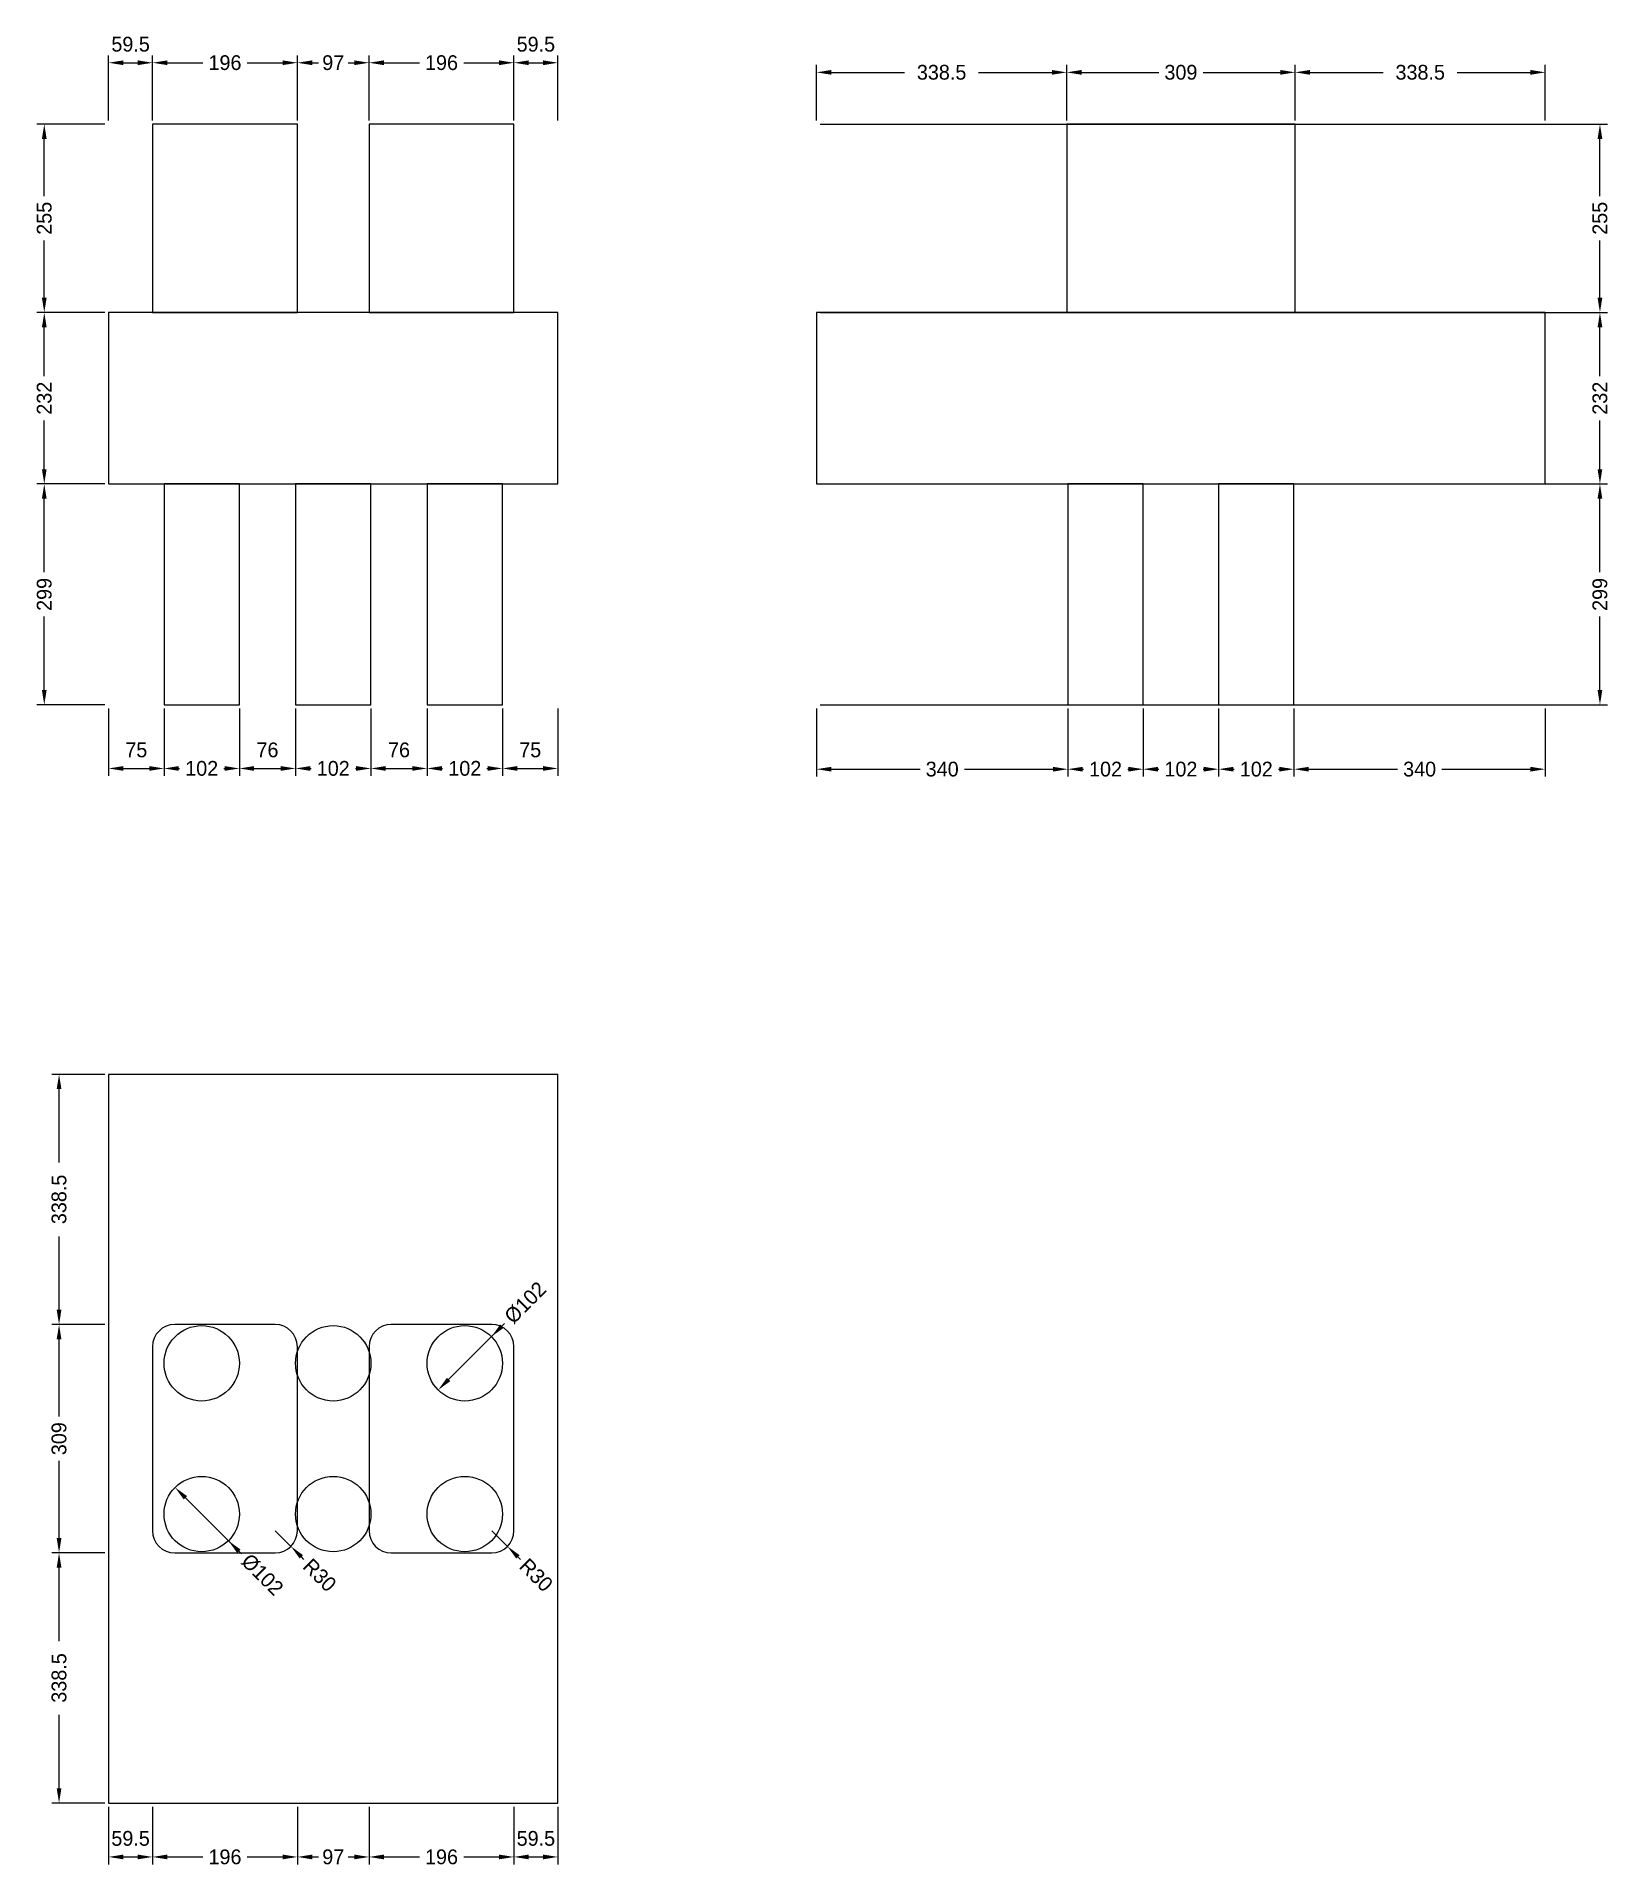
# Model space of a CAD drawing. Header units: metres. Extents: x -97 to 2028, y -83 to 2390.
import ezdxf

# ---------------------------------------------------------------- set-up
doc = ezdxf.new("R2010")
doc.units = ezdxf.units.M
for name, color, linetype in [('chengtai', 7, 'Continuous'), ('dunzhu', 7, 'Continuous'), ('zhuangji', 7, 'Continuous')]:
    doc.layers.add(name, color=color, linetype=linetype)

# ---------------------------------------------------------------- blocks, each defined once
blk = doc.blocks.new('_CLOSEDFILLED')
at = {"color": 0, "linetype": 'BYBLOCK'}
blk.add_solid([(-1, 0.16), (0, 0), (-1, -0.16)], dxfattribs=at)

msp = doc.modelspace()

# ---------------------------------------------------------------- linework, layer by layer
at = {"color": 7}
for p, q in [((0, 2277), (0, 2365)), ((20, 2355), (39.5, 2355)), ((59.5, 2277), (59.5, 2365)), ((59.5, 2277), (59.5, 2365)), ((79.5, 2355), (127.5, 2355)), ((187.5, 2355), (235.5, 2355)), ((255.5, 2277), (255.5, 2365)), ((255.5, 2277), (255.5, 2365)), ((275.5, 2355), (284, 2355)), ((324, 2355), (332.5, 2355)), ((352.5, 2277), (352.5, 2365)), ((352.5, 2277), (352.5, 2365)), ((372.5, 2355), (420.5, 2355)), ((480.5, 2355), (528.5, 2355)), ((548.5, 2277), (548.5, 2365)), ((548.5, 2277), (548.5, 2365)), ((568.5, 2355), (588, 2355)), ((608, 2277), (608, 2365)), ((958, 2277), (958, 2352)), ((1296.5, 2277), (1296.5, 2352)), ((1296.5, 2277), (1296.5, 2352)), ((1605.5, 2277), (1605.5, 2352)), ((1605.5, 2277), (1605.5, 2352)), ((1944, 2277), (1944, 2352)), ((978, 2342), (1077.2, 2342)), ((1177.2, 2342), (1276.5, 2342)), ((1316.5, 2342), (1421, 2342)), ((1481, 2342), (1585.5, 2342)), ((1625.5, 2342), (1724.8, 2342)), ((1824.8, 2342), (1924, 2342)), ((-5, 2272), (-97, 2272)), ((-87, 2174.5), (-87, 2252)), ((963, 2272), (2028, 2272)), ((2018, 2174.5), (2018, 2252)), ((-87, 2037), (-87, 2114.5)), ((2018, 2037), (2018, 2114.5)), ((-5, 2017), (-97, 2017)), ((-5, 2017), (-97, 2017)), ((963, 2017), (2028, 2017)), ((963, 2017), (2028, 2017)), ((-87, 1931), (-87, 1997)), ((2018, 1931), (2018, 1997)), ((-87, 1805), (-87, 1871)), ((2018, 1805), (2018, 1871)), ((-5, 1785), (-97, 1785)), ((-5, 1785), (-97, 1785)), ((963, 1785), (2028, 1785)), ((963, 1785), (2028, 1785)), ((-87, 1665.5), (-87, 1765)), ((2018, 1665.5), (2018, 1765)), ((-87, 1506), (-87, 1605.5)), ((2018, 1506), (2018, 1605.5)), ((-5, 1486), (-97, 1486)), ((963, 1486), (2028, 1486)), ((0, 1481), (0, 1390)), ((75, 1481), (75, 1390)), ((75, 1481), (75, 1390)), ((177, 1481), (177, 1390)), ((177, 1481), (177, 1390)), ((253, 1481), (253, 1390)), ((253, 1481), (253, 1390)), ((355, 1481), (355, 1390)), ((355, 1481), (355, 1390)), ((431, 1481), (431, 1390)), ((431, 1481), (431, 1390)), ((533, 1481), (533, 1390)), ((533, 1481), (533, 1390)), ((608, 1481), (608, 1390)), ((958, 1481), (958, 1389)), ((1298, 1481), (1298, 1389)), ((1298, 1481), (1298, 1389)), ((1400, 1481), (1400, 1389)), ((1400, 1481), (1400, 1389)), ((1502, 1481), (1502, 1389)), ((1502, 1481), (1502, 1389)), ((1604, 1481), (1604, 1389)), ((1604, 1481), (1604, 1389)), ((1944, 1481), (1944, 1389)), ((20, 1400), (55, 1400)), ((95, 1400), (96, 1400)), ((156, 1400), (157, 1400)), ((197, 1400), (233, 1400)), ((273, 1400), (274, 1400)), ((334, 1400), (335, 1400)), ((375, 1400), (411, 1400)), ((451, 1400), (452, 1400)), ((512, 1400), (513, 1400)), ((553, 1400), (588, 1400)), ((978, 1399), (1098, 1399)), ((1158, 1399), (1278, 1399)), ((1318, 1399), (1319, 1399)), ((1379, 1399), (1380, 1399)), ((1420, 1399), (1421, 1399)), ((1481, 1399), (1482, 1399)), ((1522, 1399), (1523, 1399)), ((1583, 1399), (1584, 1399)), ((1624, 1399), (1744, 1399)), ((1804, 1399), (1924, 1399)), ((-5, 986), (-77, 986)), ((-67, 866.8), (-67, 966)), ((-67, 667.5), (-67, 766.8)), ((-5, 647.5), (-77, 647.5)), ((-5, 647.5), (-77, 647.5)), ((532.2, 645.2), (460.1, 573.1)), ((535.7, 648.7), (532.2, 645.2)), ((-67, 523), (-67, 627.5)), ((-67, 358.5), (-67, 463)), ((176.2, 340.8), (104.1, 412.9)), ((225.5, 368.5), (246.7, 347.3)), ((518.5, 368.5), (539.7, 347.3)), ((-5, 338.5), (-77, 338.5)), ((-5, 338.5), (-77, 338.5)), ((179.7, 337.3), (176.2, 340.8)), ((264.4, 329.6), (260.9, 333.1)), ((557.4, 329.6), (553.9, 333.1)), ((-67, 219.2), (-67, 318.5)), ((-67, 20), (-67, 119.2)), ((-5, 0), (-77, 0)), ((0, -5), (0, -83)), ((59.5, -5), (59.5, -83)), ((59.5, -5), (59.5, -83)), ((255.5, -5), (255.5, -83)), ((255.5, -5), (255.5, -83)), ((352.5, -5), (352.5, -83)), ((352.5, -5), (352.5, -83)), ((548.5, -5), (548.5, -83)), ((548.5, -5), (548.5, -83)), ((608, -5), (608, -83)), ((20, -73), (39.5, -73)), ((79.5, -73), (127.5, -73)), ((187.5, -73), (235.5, -73)), ((275.5, -73), (284, -73)), ((324, -73), (332.5, -73)), ((372.5, -73), (420.5, -73)), ((480.5, -73), (528.5, -73)), ((568.5, -73), (588, -73))]:
    msp.add_line(p, q, dxfattribs=at)
at = {"layer": 'chengtai'}
for points in [[(0, 1785), (608, 1785), (608, 2017), (0, 2017), (0, 1785)], [(958, 1785), (1944, 1785), (1944, 2017), (958, 2017), (958, 1785)], [(0, 0), (608, 0), (608, 986), (0, 986), (0, 0)]]:
    msp.add_lwpolyline(points, dxfattribs=at)
at = {"layer": 'Defpoints', "color": 7}
for p in [(0, 2355), (59.5, 2355), (255.5, 2355), (352.5, 2355), (548.5, 2355), (958, 2342), (1296.5, 2342), (1605.5, 2342), (0, 2272), (0, 2272), (59.5, 2272), (59.5, 2272), (255.5, 2272), (255.5, 2272), (352.5, 2272), (352.5, 2272), (548.5, 2272), (548.5, 2272), (608, 2272), (958, 2272), (958, 2272), (1296.5, 2272), (1296.5, 2272), (1605.5, 2272), (1605.5, 2272), (1944, 2272), (-87, 2017), (0, 2017), (0, 2017), (958, 2017), (958, 2017), (2018, 2017), (-87, 1785), (0, 1785), (0, 1785), (958, 1785), (958, 1785), (2018, 1785), (-87, 1486), (0, 1486), (0, 1486), (75, 1486), (75, 1486), (177, 1486), (177, 1486), (253, 1486), (253, 1486), (355, 1486), (355, 1486), (431, 1486), (431, 1486), (533, 1486), (533, 1486), (608, 1486), (958, 1486), (958, 1486), (1298, 1486), (1298, 1486), (1400, 1486), (1400, 1486), (1502, 1486), (1502, 1486), (1604, 1486), (1604, 1486), (1944, 1486), (2018, 1486), (0, 1400), (75, 1400), (177, 1400), (253, 1400), (355, 1400), (431, 1400), (533, 1400), (958, 1399), (1298, 1399), (1400, 1399), (1502, 1399), (1604, 1399), (0, 986), (-67, 647.5), (0, 647.5), (0, 647.5), (518.1, 631.1), (482, 595), (126, 391), (162.1, 354.9), (225.5, 368.5), (246.7, 347.3), (518.5, 368.5), (539.7, 347.3), (-67, 338.5), (0, 338.5), (0, 338.5), (-67, 0), (0, 0), (0, 0), (59.5, 0), (59.5, 0), (255.5, 0), (255.5, 0), (352.5, 0), (352.5, 0), (548.5, 0), (548.5, 0), (608, 0), (0, -73), (59.5, -73), (255.5, -73), (352.5, -73), (548.5, -73)]:
    msp.add_point(p, dxfattribs=at)
at = {"layer": 'dunzhu'}
for p, q in [((225.5, 647.5), (89.5, 647.5)), ((518.5, 647.5), (382.5, 647.5)), ((59.5, 617.5), (59.5, 368.5)), ((255.5, 368.5), (255.5, 617.5)), ((352.5, 617.5), (352.5, 368.5)), ((548.5, 368.5), (548.5, 617.5)), ((89.5, 338.5), (225.5, 338.5)), ((382.5, 338.5), (518.5, 338.5))]:
    msp.add_line(p, q, dxfattribs=at)
for points in [[(59.5, 2017), (255.5, 2017), (255.5, 2272), (59.5, 2272), (59.5, 2017)], [(352.5, 2017), (548.5, 2017), (548.5, 2272), (352.5, 2272), (352.5, 2017)], [(1296.5, 2017), (1605.5, 2017), (1605.5, 2272), (1296.5, 2272), (1296.5, 2017)]]:
    msp.add_lwpolyline(points, dxfattribs=at)
for centre, start, end in [((89.5, 617.5), 90, 180), ((225.5, 617.5), 0, 90), ((382.5, 617.5), 90, 180), ((518.5, 617.5), 0, 90), ((89.5, 368.5), 180, 270), ((225.5, 368.5), 270, 360), ((382.5, 368.5), 180, 270), ((518.5, 368.5), 270, 360)]:
    msp.add_arc(centre, 30, start, end, dxfattribs=at)
at = {"layer": 'zhuangji'}
for points in [[(75, 1486), (177, 1486), (177, 1785), (75, 1785), (75, 1486)], [(253, 1486), (355, 1486), (355, 1785), (253, 1785), (253, 1486)], [(431, 1486), (533, 1486), (533, 1785), (431, 1785), (431, 1486)], [(1298, 1486), (1400, 1486), (1400, 1785), (1298, 1785), (1298, 1486)], [(1502, 1486), (1604, 1486), (1604, 1785), (1502, 1785), (1502, 1486)]]:
    msp.add_lwpolyline(points, dxfattribs=at)
for centre in [(126, 595), (126, 595), (304, 595), (304, 595), (482, 595), (482, 595), (126, 391), (126, 391), (304, 391), (304, 391), (482, 391), (482, 391)]:
    msp.add_circle(centre, 51, dxfattribs=at)

# ---------------------------------------------------------------- block references
at = {"color": 7, "xscale": 20, "yscale": 20}
for p, rotation in [((0, 2355), 180), ((59.5, 2355), 180), ((255.5, 2355), 180), ((352.5, 2355), 180), ((548.5, 2355), 180), ((958, 2342), 180), ((1296.5, 2342), 180), ((1605.5, 2342), 180), ((-87, 2272), 90), ((2018, 2272), 90), ((-87, 2017), 270), ((2018, 2017), 270), ((-87, 2017), 90), ((2018, 2017), 90), ((-87, 1785), 270), ((-87, 1785), 90), ((2018, 1785), 270), ((2018, 1785), 90), ((-87, 1486), 270), ((2018, 1486), 270), ((0, 1400), 180), ((75, 1400), 180), ((177, 1400), 180), ((253, 1400), 180), ((355, 1400), 180), ((431, 1400), 180), ((533, 1400), 180), ((958, 1399), 180), ((1298, 1399), 180), ((1400, 1399), 180), ((1502, 1399), 180), ((1604, 1399), 180), ((-67, 986), 90), ((-67, 647.5), 270), ((-67, 647.5), 90), ((518.1, 631.1), 225), ((445.9, 558.9), 225), ((89.9, 427.1), 135), ((-67, 338.5), 270), ((162.1, 354.9), 135), ((246.7, 347.3), 135), ((539.7, 347.3), 134.99999999999991), ((-67, 338.5), 90), ((-67, 0), 270), ((0, -73), 180), ((59.5, -73), 180), ((255.5, -73), 180), ((352.5, -73), 180), ((548.5, -73), 180)]:
    msp.add_blockref('_CLOSEDFILLED', p, dxfattribs=dict(at, rotation=rotation))
for p in [(59.5, 2355), (255.5, 2355), (352.5, 2355), (548.5, 2355), (608, 2355), (1296.5, 2342), (1605.5, 2342), (1944, 2342), (75, 1400), (177, 1400), (253, 1400), (355, 1400), (431, 1400), (533, 1400), (608, 1400), (1298, 1399), (1400, 1399), (1502, 1399), (1604, 1399), (1944, 1399), (59.5, -73), (255.5, -73), (352.5, -73), (548.5, -73), (608, -73)]:
    msp.add_blockref('_CLOSEDFILLED', p, dxfattribs=at)

# ---------------------------------------------------------------- texts
at = {"color": 7, "char_height": 20, "attachment_point": 5}
for s, insert in [('59.5', (29.8, 2380)), ('59.5', (578.2, 2380)), ('196', (157.5, 2355)), ('97', (304, 2355)), ('196', (450.5, 2355)), ('338.5', (1127.2, 2342)), ('309', (1451, 2342)), ('338.5', (1774.8, 2342)), ('75', (37.5, 1425)), ('76', (215, 1425)), ('76', (393, 1425)), ('75', (570.5, 1425)), ('102', (126, 1400)), ('102', (304, 1400)), ('102', (482, 1400)), ('340', (1128, 1399)), ('102', (1349, 1399)), ('102', (1451, 1399)), ('102', (1553, 1399)), ('340', (1774, 1399)), ('59.5', (29.8, -48)), ('59.5', (578.2, -48)), ('196', (157.5, -73)), ('97', (304, -73)), ('196', (450.5, -73))]:
    msp.add_mtext(s, dxfattribs=dict(at, insert=insert))
for s, insert, rotation in [('255', (-87, 2144.5), 90), ('255', (2018, 2144.5), 90), ('232', (-87, 1901), 90), ('232', (2018, 1901), 90), ('299', (-87, 1635.5), 90), ('299', (2018, 1635.5), 90), ('338.5', (-67, 816.8), 90), ('%%c102', (564, 677), 45), ('309', (-67, 493), 90), ('%%c102', (208, 309), 315), ('R30', (285.6, 308.4), 315), ('R30', (578.6, 308.4), 315), ('338.5', (-67, 169.2), 90)]:
    msp.add_mtext(s, dxfattribs=dict(at, insert=insert, rotation=rotation))

doc.saveas('drawing.dxf')
